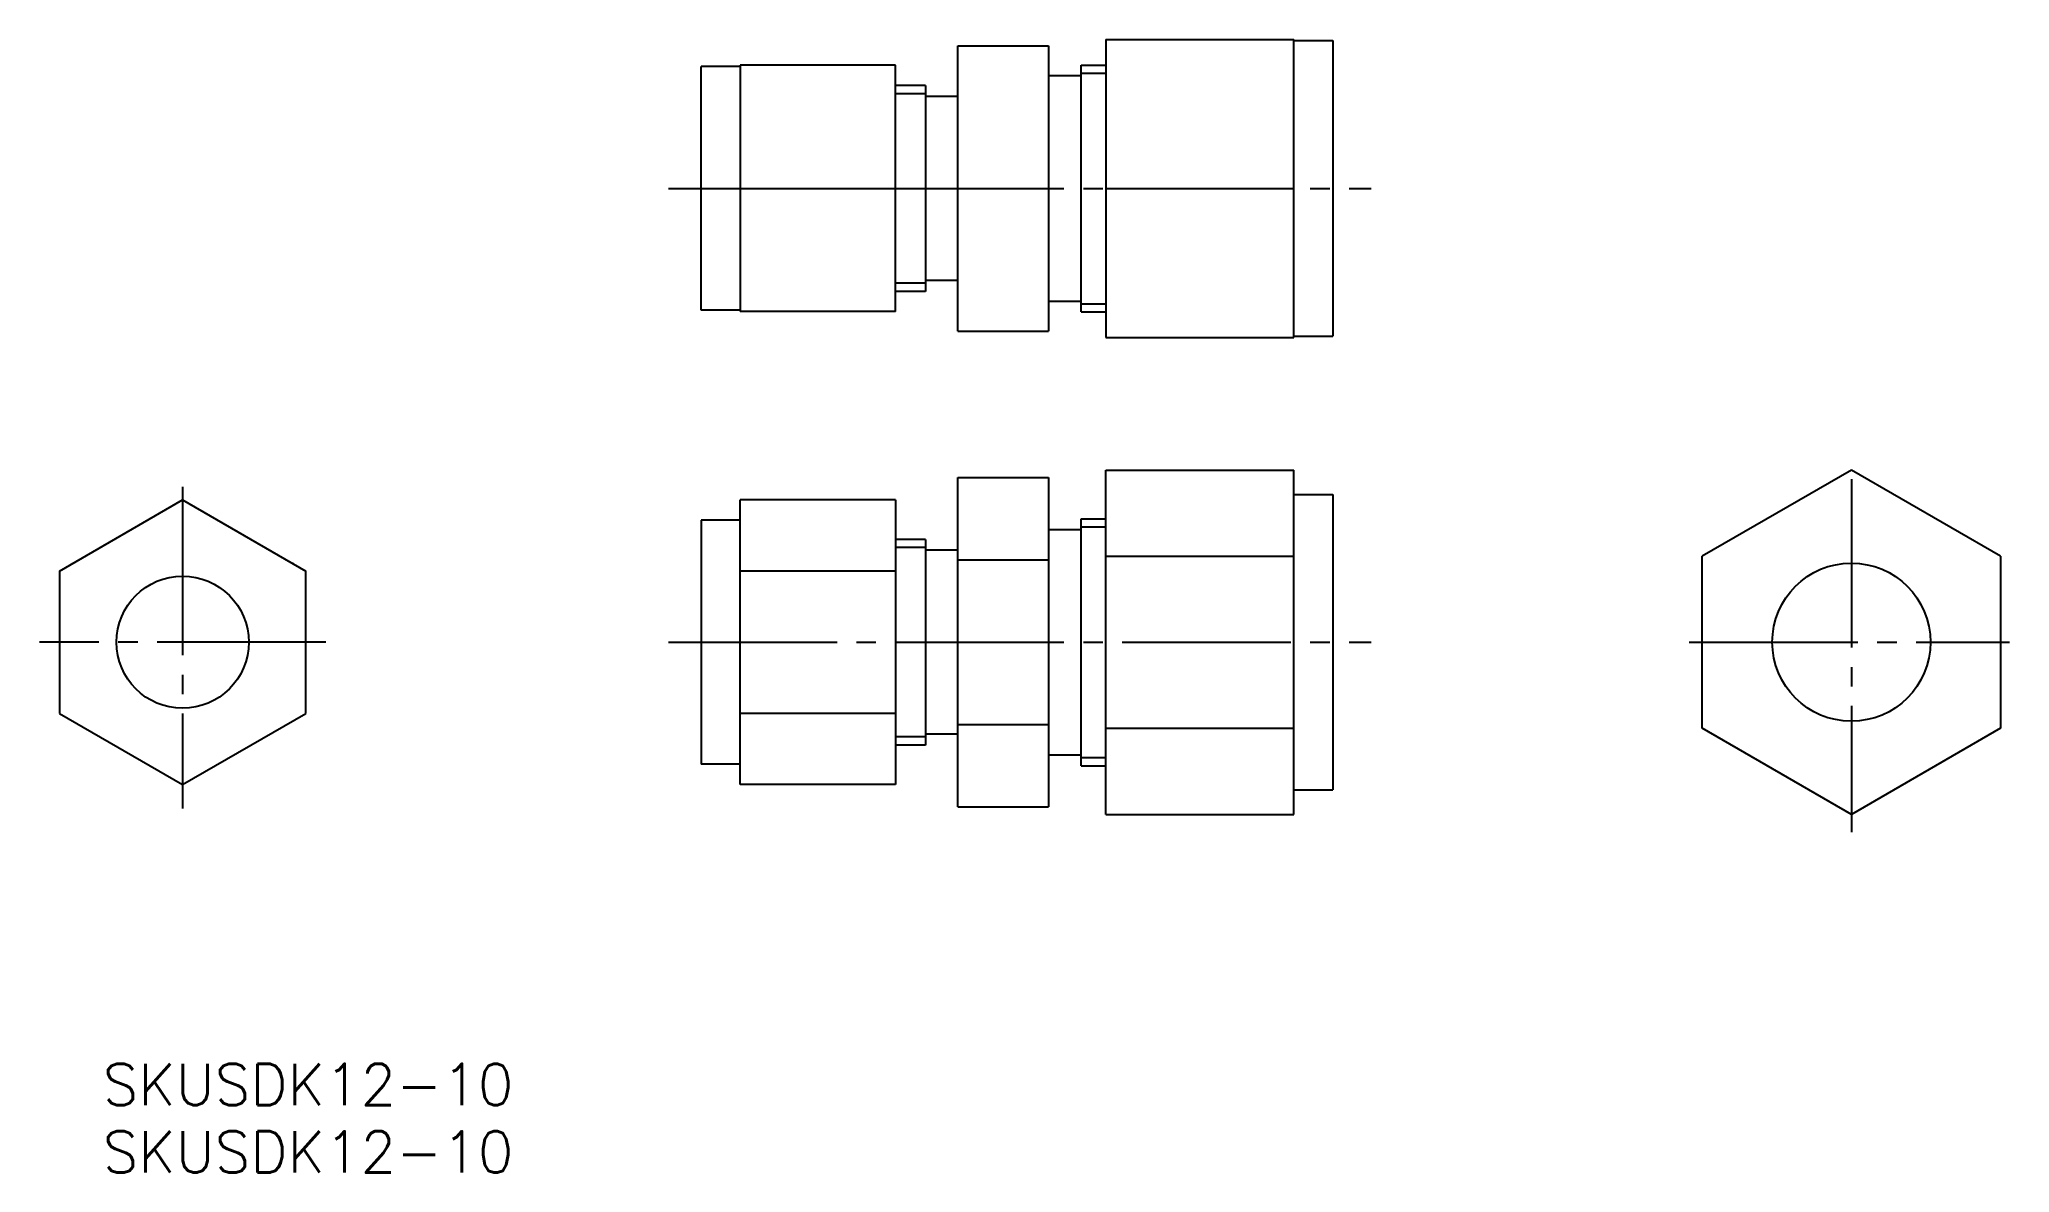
# Model space of a CAD drawing. Extents: x 66 to 218, y 61 to 148.
import ezdxf

# ---------------------------------------------------------------- set-up
doc = ezdxf.new("R2010")
doc.units = 0
doc.linetypes.add('CENTER', pattern=[17.5, 13, -1.5, 1.5, -1.5])
doc.layers.get('0').update_dxf_attribs({"linetype": 'CONTINUOUS'})
doc.layers.add('CENTER', color=1, linetype='CENTER')
doc.styles.get("Standard").update_dxf_attribs({"font": 'txt.shx', "bigfont": 'extfont.shx'})

msp = doc.modelspace()

# ---------------------------------------------------------------- linework, layer by layer
at = {"color": 7, "linetype": 'CONTINUOUS'}
for p, q in [((136.59, 147.57), (143.59, 147.57)), ((136.59, 125.57), (136.59, 147.57)), ((143.59, 147.57), (143.59, 125.57)), ((148.01, 148.07), (148.01, 125.07)), ((148.01, 148.07), (162.51, 148.07)), ((162.51, 125.07), (162.51, 148.07)), ((162.51, 147.97), (165.51, 147.97)), ((165.51, 147.97), (165.51, 125.17)), ((116.79, 127.17), (116.79, 145.97)), ((119.79, 145.97), (116.79, 145.97)), ((131.79, 146.07), (119.79, 146.07)), ((119.79, 146.07), (119.79, 127.07)), ((131.79, 127.07), (131.79, 146.07)), ((146.09, 127.04), (146.09, 146.09)), ((146.09, 146.09), (148.01, 146.09)), ((134.09, 144.5), (131.79, 144.5)), ((134.09, 144.5), (134.09, 128.63)), ((143.59, 145.27), (146.09, 145.27)), ((136.59, 143.67), (134.09, 143.67)), ((119.79, 136.57), (131.79, 136.57)), ((136.59, 136.57), (143.59, 136.57)), ((148.01, 136.57), (162.51, 136.57)), ((136.59, 129.47), (134.09, 129.47)), ((134.09, 128.63), (131.79, 128.63)), ((143.59, 127.87), (146.09, 127.87)), ((119.79, 127.17), (116.79, 127.17)), ((131.79, 127.07), (119.79, 127.07)), ((146.09, 127.04), (148.01, 127.04)), ((136.59, 125.57), (143.59, 125.57)), ((148.01, 125.07), (162.51, 125.07)), ((162.51, 125.17), (165.51, 125.17)), ((136.59, 88.87), (136.59, 114.27)), ((136.59, 114.27), (143.59, 114.27)), ((143.59, 114.27), (143.59, 88.87)), ((148.01, 114.85), (162.51, 114.85)), ((148.01, 88.29), (148.01, 114.85)), ((162.51, 88.29), (162.51, 114.85)), ((205.51, 114.85), (194.01, 108.21)), ((217.01, 108.21), (205.51, 114.85)), ((67.29, 107.05), (76.79, 112.54)), ((76.79, 112.54), (86.29, 107.05)), ((131.79, 112.54), (119.79, 112.54)), ((119.79, 90.6), (119.79, 112.54)), ((131.79, 112.54), (131.79, 90.6)), ((162.51, 112.97), (165.51, 112.97)), ((165.51, 112.97), (165.51, 90.17)), ((119.79, 110.97), (116.79, 110.97)), ((116.79, 110.97), (116.79, 92.17)), ((146.09, 92.04), (146.09, 111.09)), ((146.09, 111.09), (148.01, 111.09)), ((134.09, 109.5), (131.79, 109.5)), ((134.09, 109.5), (134.09, 93.63)), ((143.59, 110.27), (146.09, 110.27)), ((136.59, 108.67), (134.09, 108.67)), ((136.59, 107.92), (143.59, 107.92)), ((148.01, 108.21), (162.51, 108.21)), ((194.01, 94.93), (194.01, 108.21)), ((217.01, 108.21), (217.01, 94.93)), ((67.29, 107.05), (67.29, 96.08)), ((68.29, 107.7), (68.29, 107.63)), ((85.29, 107.7), (85.29, 107.63)), ((86.29, 96.08), (86.29, 107.05)), ((131.79, 107.05), (119.79, 107.05)), ((67.29, 96.08), (76.79, 90.6)), ((76.79, 90.6), (86.29, 96.08)), ((131.79, 96.08), (119.79, 96.08)), ((136.59, 94.47), (134.09, 94.47)), ((136.59, 95.22), (143.59, 95.22)), ((148.01, 94.93), (162.51, 94.93)), ((205.51, 88.29), (194.01, 94.93)), ((217.01, 94.93), (205.51, 88.29)), ((134.09, 93.63), (131.79, 93.63)), ((143.59, 92.87), (146.09, 92.87)), ((119.79, 92.17), (116.79, 92.17)), ((146.09, 92.04), (148.01, 92.04)), ((131.79, 90.6), (119.79, 90.6)), ((162.51, 90.17), (165.51, 90.17)), ((136.59, 88.87), (143.59, 88.87)), ((148.01, 88.29), (162.51, 88.29))]:
    msp.add_line(p, q, dxfattribs=at)
at = {"color": 3, "linetype": 'CONTINUOUS'}
for p, q in [((146.09, 145.46), (148.01, 145.46)), ((134.09, 143.87), (131.79, 143.87)), ((134.09, 129.27), (131.79, 129.27)), ((146.09, 127.68), (148.01, 127.68)), ((146.09, 110.46), (148.01, 110.46)), ((134.09, 108.87), (131.79, 108.87)), ((134.09, 94.27), (131.79, 94.27)), ((146.09, 92.68), (148.01, 92.68))]:
    msp.add_line(p, q, dxfattribs=at)
at = {"color": 7, "linetype": 'CONTINUOUS'}
for centre, radius in [((76.79, 101.57), 5.1), ((205.51, 101.57), 6.1)]:
    msp.add_circle(centre, radius, dxfattribs=at)
at = {"layer": 'CENTER', "color": 1, "linetype": 'CENTER'}
for p, q in [((114.27, 136.57), (168.46, 136.57)), ((205.51, 114.15), (205.51, 86.92)), ((76.79, 113.56), (76.79, 88.75)), ((87.83, 101.57), (65.75, 101.57)), ((114.27, 101.57), (168.46, 101.57)), ((193.01, 101.57), (217.71, 101.57))]:
    msp.add_line(p, q, dxfattribs=at)

# ---------------------------------------------------------------- texts
at = {"color": 7, "linetype": 'CONTINUOUS'}
for p in [(70.63, 65.85), (70.63, 60.65)]:
    msp.add_text('SKUSDK12-10', height=3.2, dxfattribs=at).set_placement(p)

doc.saveas('drawing.dxf')
